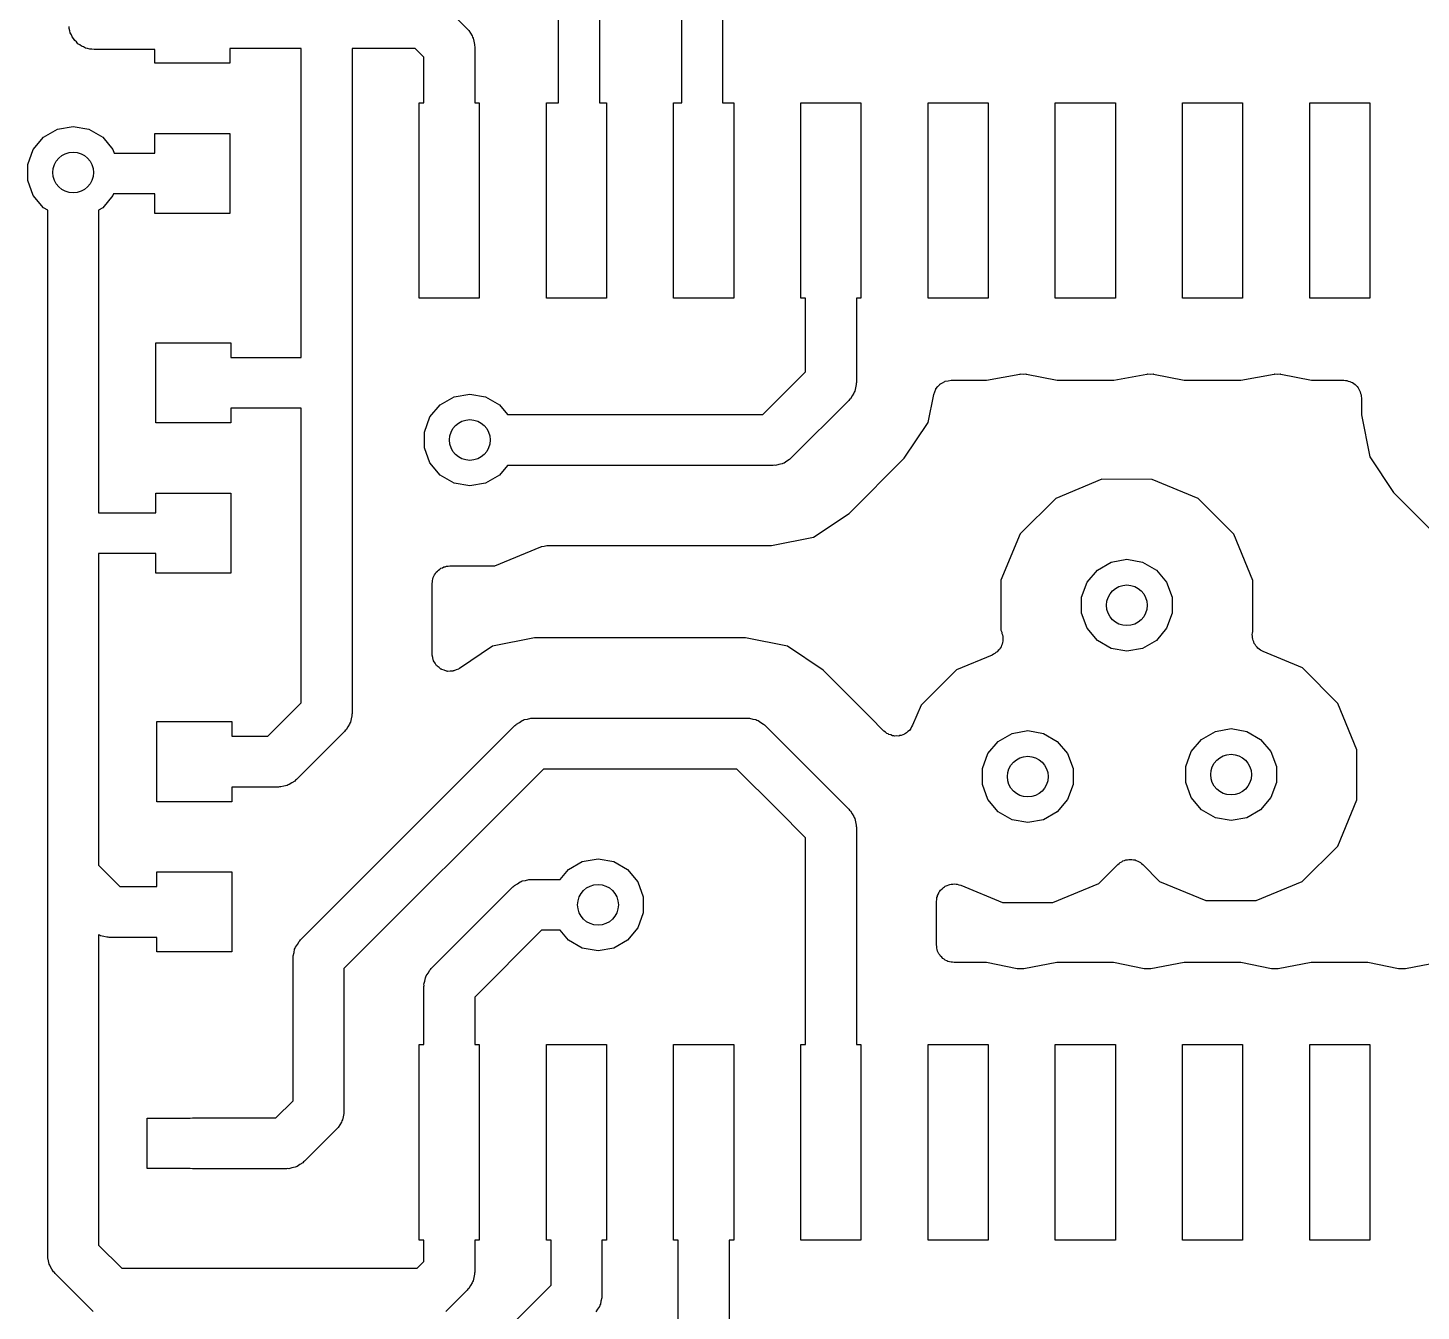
# Model space of a CAD drawing. Extents: x 91.8 to 190.7, y -114.3 to -59.5.
# Drawn here: x 92.04 to 105.95, y -95.19 to -82.39 of the extents above; entities that cross this region are included whole.
import ezdxf

# ---------------------------------------------------------------- set-up
doc = ezdxf.new("R2010")
doc.units = 0
doc.header["$MEASUREMENT"] = 0
doc.layers.add('BLACK', color=7, linetype='CONTINUOUS')

msp = doc.modelspace()

# ---------------------------------------------------------------- linework, layer by layer
at = {"layer": 'Black'}
for p, q in [((97.3368, -83.135), (97.3368, -78.76)), ((97.7432, -78.8442), (97.7432, -83.135)), ((98.5668, -83.135), (98.5668, -79.49)), ((98.9732, -79.5742), (98.9732, -83.135)), ((96.1896, -82.1604), (96.4246, -82.3954)), ((92.4499, -82.3941), (92.4499, -82.3719)), ((92.4575, -82.415), (92.4499, -82.3941)), ((92.4613, -82.4369), (92.4575, -82.415)), ((92.4724, -82.4561), (92.4613, -82.4369)), ((92.48, -82.477), (92.4724, -82.4561)), ((92.4943, -82.494), (92.48, -82.477)), ((96.4246, -82.3954), (96.431, -82.4045)), ((96.431, -82.4045), (96.4396, -82.4117)), ((96.4396, -82.4117), (96.4562, -82.4405)), ((96.4562, -82.4405), (96.4752, -82.4677)), ((96.4752, -82.4677), (96.4781, -82.4784)), ((96.4781, -82.4784), (96.4837, -82.4881)), ((92.5054, -82.5133), (92.4943, -82.494)), ((92.5224, -82.5276), (92.5054, -82.5133)), ((92.5367, -82.5446), (92.5224, -82.5276)), ((92.556, -82.5557), (92.5367, -82.5446)), ((92.573, -82.57), (92.556, -82.5557)), ((92.5939, -82.5776), (92.573, -82.57)), ((92.6131, -82.5887), (92.5939, -82.5776)), ((92.635, -82.5925), (92.6131, -82.5887)), ((92.6559, -82.6001), (92.635, -82.5925)), ((92.6781, -82.6001), (92.6559, -82.6001)), ((92.7, -82.604), (92.6781, -82.6001)), ((93.305, -82.604), (92.7, -82.604)), ((93.305, -82.74), (93.305, -82.604)), ((94.766, -82.594), (94.055, -82.594)), ((94.055, -82.594), (94.055, -82.74)), ((94.766, -85.676), (94.766, -82.594)), ((95.63, -82.594), (95.274, -82.594)), ((95.274, -82.594), (95.274, -85.93)), ((95.9048, -82.594), (95.63, -82.594)), ((95.991, -82.6802), (95.9048, -82.594)), ((96.4837, -82.4881), (96.4894, -82.5208)), ((96.4894, -82.5208), (96.498, -82.5529)), ((96.498, -82.5529), (96.4971, -82.564)), ((96.4971, -82.564), (96.499, -82.575)), ((96.499, -82.575), (96.499, -83.135)), ((94.055, -82.74), (93.305, -82.74)), ((95.991, -83.135), (95.991, -82.6802)), ((95.945, -85.085), (95.945, -83.135)), ((95.945, -83.135), (95.991, -83.135)), ((96.499, -83.135), (96.545, -83.135)), ((96.545, -83.135), (96.545, -85.085)), ((97.215, -85.085), (97.215, -83.135)), ((97.215, -83.135), (97.3368, -83.135)), ((97.7432, -83.135), (97.815, -83.135)), ((97.815, -83.135), (97.815, -85.085)), ((98.485, -85.085), (98.485, -83.135)), ((98.485, -83.135), (98.5668, -83.135)), ((98.9732, -83.135), (99.085, -83.135)), ((99.085, -83.135), (99.085, -85.085)), ((99.755, -85.085), (99.755, -83.135)), ((99.755, -83.135), (100.355, -83.135)), ((100.355, -83.135), (100.355, -85.085)), ((101.025, -85.085), (101.025, -83.135)), ((101.025, -83.135), (101.625, -83.135)), ((101.625, -83.135), (101.625, -85.085)), ((102.295, -85.085), (102.295, -83.135)), ((102.295, -83.135), (102.895, -83.135)), ((102.895, -83.135), (102.895, -85.085)), ((103.565, -85.085), (103.565, -83.135)), ((103.565, -83.135), (104.165, -83.135)), ((104.165, -83.135), (104.165, -85.085)), ((104.835, -85.085), (104.835, -83.135)), ((104.835, -83.135), (105.435, -83.135)), ((105.435, -83.135), (105.435, -85.085)), ((92.195, -83.4784), (92.333, -83.3987)), ((92.333, -83.3987), (92.49, -83.3711)), ((92.49, -83.3711), (92.647, -83.3987)), ((92.647, -83.3987), (92.785, -83.4784)), ((93.305, -83.6368), (93.305, -83.44)), ((93.305, -83.44), (94.055, -83.44)), ((94.055, -83.44), (94.055, -84.24)), ((92.0925, -83.6005), (92.195, -83.4784)), ((92.785, -83.4784), (92.8875, -83.6005)), ((92.038, -83.7503), (92.0925, -83.6005)), ((92.8875, -83.6005), (92.9007, -83.6368)), ((92.9007, -83.6368), (93.305, -83.6368)), ((92.038, -83.9097), (92.038, -83.7503)), ((92.0925, -84.0595), (92.038, -83.9097)), ((92.195, -84.1816), (92.0925, -84.0595)), ((92.8875, -84.0595), (92.785, -84.1816)), ((92.8934, -84.0432), (92.8875, -84.0595)), ((93.305, -84.0432), (92.8934, -84.0432)), ((93.305, -84.24), (93.305, -84.0432)), ((92.236, -84.2052), (92.195, -84.1816)), ((92.236, -87.54), (92.236, -84.2052)), ((92.785, -84.1816), (92.744, -84.2052)), ((92.744, -84.2052), (92.744, -87.2268)), ((94.055, -84.24), (93.305, -84.24)), ((96.545, -85.085), (95.945, -85.085)), ((97.815, -85.085), (97.215, -85.085)), ((99.085, -85.085), (98.485, -85.085)), ((99.801, -85.085), (99.755, -85.085)), ((99.801, -85.8198), (99.801, -85.085)), ((100.355, -85.085), (100.309, -85.085)), ((100.309, -85.085), (100.309, -85.925)), ((101.625, -85.085), (101.025, -85.085)), ((102.895, -85.085), (102.295, -85.085)), ((104.165, -85.085), (103.565, -85.085)), ((105.435, -85.085), (104.835, -85.085)), ((93.315, -86.33), (93.315, -85.53)), ((93.315, -85.53), (94.065, -85.53)), ((94.065, -85.53), (94.065, -85.676)), ((94.065, -85.676), (94.766, -85.676)), ((99.3748, -86.246), (99.801, -85.8198)), ((95.274, -85.93), (95.274, -89.23)), ((100.308, -85.9471), (100.299, -85.9792)), ((100.309, -85.925), (100.307, -85.936)), ((100.307, -85.936), (100.308, -85.9471)), ((101.123, -85.9671), (101.141, -85.9452)), ((101.141, -85.9452), (101.143, -85.9442)), ((101.143, -85.9442), (101.144, -85.9427)), ((101.144, -85.9427), (101.169, -85.929)), ((101.169, -85.929), (101.194, -85.9147)), ((101.194, -85.9147), (101.196, -85.9144)), ((101.196, -85.9144), (101.197, -85.9134)), ((101.197, -85.9134), (101.226, -85.9091)), ((101.226, -85.9091), (101.254, -85.9041)), ((101.254, -85.9041), (101.609, -85.9041)), ((101.609, -85.9041), (101.94, -85.8418)), ((101.94, -85.8418), (101.943, -85.8418)), ((101.943, -85.8418), (101.946, -85.8407)), ((101.946, -85.8407), (101.973, -85.8414)), ((101.973, -85.8414), (102.001, -85.8411)), ((102.001, -85.8411), (102.004, -85.8422)), ((102.004, -85.8422), (102.007, -85.8423)), ((102.007, -85.8423), (102.313, -85.9041)), ((102.313, -85.9041), (102.879, -85.9041)), ((102.879, -85.9041), (103.21, -85.8418)), ((103.21, -85.8418), (103.213, -85.8418)), ((103.213, -85.8418), (103.216, -85.8407)), ((103.216, -85.8407), (103.243, -85.8414)), ((103.243, -85.8414), (103.271, -85.8411)), ((103.271, -85.8411), (103.274, -85.8422)), ((103.274, -85.8422), (103.277, -85.8423)), ((103.277, -85.8423), (103.583, -85.9041)), ((103.583, -85.9041), (104.149, -85.9041)), ((104.149, -85.9041), (104.48, -85.8418)), ((104.48, -85.8418), (104.483, -85.8418)), ((104.483, -85.8418), (104.486, -85.8407)), ((104.486, -85.8407), (104.513, -85.8414)), ((104.513, -85.8414), (104.541, -85.8411)), ((104.541, -85.8411), (104.544, -85.8422)), ((104.544, -85.8422), (104.547, -85.8423)), ((104.547, -85.8423), (104.853, -85.9041)), ((104.853, -85.9041), (105.175, -85.9041)), ((105.175, -85.9041), (105.191, -85.9068)), ((105.191, -85.9068), (105.206, -85.9068)), ((105.206, -85.9068), (105.22, -85.912)), ((105.22, -85.912), (105.236, -85.9147)), ((105.236, -85.9147), (105.249, -85.9224)), ((105.249, -85.9224), (105.263, -85.9276)), ((105.263, -85.9276), (105.275, -85.9375)), ((105.275, -85.9375), (105.288, -85.9452)), ((105.288, -85.9452), (105.298, -85.9569)), ((105.298, -85.9569), (105.31, -85.9668)), ((96.155, -86.1484), (96.293, -86.0687)), ((96.293, -86.0687), (96.45, -86.0411)), ((96.45, -86.0411), (96.607, -86.0687)), ((96.607, -86.0687), (96.745, -86.1484)), ((100.241, -86.0955), (100.235, -86.1046)), ((100.25, -86.0883), (100.241, -86.0955)), ((100.266, -86.0595), (100.25, -86.0883)), ((100.285, -86.0323), (100.266, -86.0595)), ((100.288, -86.0216), (100.285, -86.0323)), ((100.294, -86.0119), (100.288, -86.0216)), ((100.299, -85.9792), (100.294, -86.0119)), ((101.026, -86.327), (101.082, -86.0454)), ((101.082, -86.0454), (101.092, -86.0187)), ((101.092, -86.0187), (101.102, -85.9919)), ((101.102, -85.9919), (101.103, -85.9904)), ((101.103, -85.9904), (101.104, -85.9886)), ((101.104, -85.9886), (101.123, -85.9671)), ((105.31, -85.9668), (105.318, -85.9801)), ((105.318, -85.9801), (105.327, -85.9919)), ((105.327, -85.9919), (105.333, -86.0063)), ((105.333, -86.0063), (105.34, -86.0196)), ((105.34, -86.0196), (105.343, -86.0347)), ((105.343, -86.0347), (105.348, -86.0491)), ((105.348, -86.0491), (105.348, -86.0645)), ((105.348, -86.0645), (105.351, -86.0796)), ((105.351, -86.0796), (105.351, -86.2477)), ((94.766, -86.184), (94.065, -86.184)), ((94.065, -86.184), (94.065, -86.33)), ((94.766, -89.1248), (94.766, -86.184)), ((96.0525, -86.2705), (96.155, -86.1484)), ((96.745, -86.1484), (96.8269, -86.246)), ((100.235, -86.1046), (99.6596, -86.6796)), ((94.065, -86.33), (93.315, -86.33)), ((95.998, -86.4203), (96.0525, -86.2705)), ((96.8269, -86.246), (99.3748, -86.246)), ((100.788, -86.6825), (101.026, -86.327)), ((105.351, -86.2477), (105.434, -86.667)), ((95.998, -86.5797), (95.998, -86.4203)), ((96.0525, -86.7295), (95.998, -86.5797)), ((96.155, -86.8516), (96.0525, -86.7295)), ((96.8269, -86.754), (96.745, -86.8516)), ((99.48, -86.754), (96.8269, -86.754)), ((99.491, -86.7521), (99.48, -86.754)), ((99.5021, -86.753), (99.491, -86.7521)), ((99.5342, -86.7444), (99.5021, -86.753)), ((99.5669, -86.7387), (99.5342, -86.7444)), ((99.5766, -86.7331), (99.5669, -86.7387)), ((99.5873, -86.7302), (99.5766, -86.7331)), ((99.6145, -86.7112), (99.5873, -86.7302)), ((99.6433, -86.6946), (99.6145, -86.7112)), ((99.6505, -86.686), (99.6433, -86.6946)), ((99.6596, -86.6796), (99.6505, -86.686)), ((100.238, -87.2331), (100.788, -86.6825)), ((105.434, -86.667), (105.672, -87.0225)), ((96.293, -86.9313), (96.155, -86.8516)), ((96.45, -86.9589), (96.293, -86.9313)), ((96.607, -86.9313), (96.45, -86.9589)), ((96.745, -86.8516), (96.607, -86.9313)), ((102.761, -86.8926), (102.299, -87.0836)), ((103.261, -86.893), (102.761, -86.8926)), ((103.723, -87.0848), (103.261, -86.893)), ((93.315, -87.2268), (93.315, -87.03)), ((93.315, -87.03), (94.065, -87.03)), ((94.065, -87.03), (94.065, -87.83)), ((105.672, -87.0225), (106.222, -87.5731)), ((102.299, -87.0836), (101.945, -87.4369)), ((104.076, -87.4388), (103.723, -87.0848)), ((92.744, -87.2268), (93.315, -87.2268)), ((99.882, -87.4706), (100.238, -87.2331)), ((99.4627, -87.554), (99.882, -87.4706)), ((101.945, -87.4369), (101.753, -87.8988)), ((104.267, -87.901), (104.076, -87.4388)), ((92.236, -90.85), (92.236, -87.54)), ((96.699, -87.7574), (97.1591, -87.5673)), ((97.1591, -87.5673), (97.1628, -87.5665)), ((97.1628, -87.5665), (97.1661, -87.5646)), ((97.1661, -87.5646), (97.1925, -87.5599)), ((97.1925, -87.5599), (97.2186, -87.5542)), ((97.2186, -87.5542), (97.2224, -87.5547)), ((97.2224, -87.5547), (97.2261, -87.554)), ((97.2261, -87.554), (99.4627, -87.554)), ((93.315, -87.6332), (92.744, -87.6332)), ((92.744, -87.6332), (92.744, -90.7448)), ((93.315, -87.83), (93.315, -87.6332)), ((96.1762, -87.7753), (96.1896, -87.7676)), ((96.1896, -87.7676), (96.2047, -87.7649)), ((96.2047, -87.7649), (96.219, -87.7597)), ((96.219, -87.7597), (96.2345, -87.7597)), ((96.2345, -87.7597), (96.2497, -87.757)), ((96.2497, -87.757), (96.699, -87.7574)), ((102.715, -87.7984), (102.853, -87.7187)), ((102.853, -87.7187), (103.01, -87.6911)), ((103.01, -87.6911), (103.167, -87.7187)), ((103.167, -87.7187), (103.305, -87.7984)), ((94.065, -87.83), (93.315, -87.83)), ((96.0767, -87.9019), (96.0819, -87.8875)), ((96.0767, -87.9173), (96.0767, -87.9019)), ((96.0819, -87.8875), (96.0846, -87.8725)), ((96.0846, -87.8725), (96.0923, -87.8591)), ((96.0923, -87.8591), (96.0976, -87.8446)), ((96.0976, -87.8446), (96.1074, -87.833)), ((96.1074, -87.833), (96.1151, -87.8197)), ((96.1151, -87.8197), (96.1269, -87.8098)), ((96.1269, -87.8098), (96.1368, -87.798)), ((96.1368, -87.798), (96.15, -87.7904)), ((96.15, -87.7904), (96.1617, -87.7805)), ((96.1617, -87.7805), (96.1762, -87.7753)), ((101.753, -87.8988), (101.753, -88.399)), ((102.613, -87.9205), (102.715, -87.7984)), ((103.305, -87.7984), (103.407, -87.9205)), ((104.267, -88.4081), (104.267, -87.901)), ((96.074, -87.9325), (96.0767, -87.9173)), ((96.074, -88.6346), (96.074, -87.9325)), ((102.558, -88.0703), (102.613, -87.9205)), ((103.407, -87.9205), (103.462, -88.0703)), ((102.558, -88.2297), (102.558, -88.0703)), ((103.462, -88.0703), (103.462, -88.2297)), ((102.613, -88.3795), (102.558, -88.2297)), ((103.462, -88.2297), (103.407, -88.3795)), ((101.753, -88.399), (101.76, -88.4172)), ((101.76, -88.4172), (101.763, -88.4322)), ((101.763, -88.4322), (101.769, -88.4464)), ((101.769, -88.4464), (101.77, -88.4617)), ((101.77, -88.4617), (101.773, -88.4767)), ((102.715, -88.5016), (102.613, -88.3795)), ((103.407, -88.3795), (103.305, -88.5016)), ((104.262, -88.4416), (104.265, -88.4266)), ((104.264, -88.4568), (104.262, -88.4416)), ((104.263, -88.4721), (104.264, -88.4568)), ((104.265, -88.4266), (104.266, -88.4113)), ((104.266, -88.4113), (104.267, -88.4081)), ((96.678, -88.5594), (96.347, -88.7806)), ((97.0973, -88.476), (96.678, -88.5594)), ((99.2027, -88.476), (97.0973, -88.476)), ((99.622, -88.5594), (99.2027, -88.476)), ((99.9775, -88.7969), (99.622, -88.5594)), ((101.726, -88.6015), (101.716, -88.6137)), ((101.737, -88.5912), (101.726, -88.6015)), ((101.744, -88.5776), (101.737, -88.5912)), ((101.754, -88.5654), (101.744, -88.5776)), ((101.758, -88.5507), (101.754, -88.5654)), ((101.765, -88.5371), (101.758, -88.5507)), ((101.767, -88.5219), (101.765, -88.5371)), ((101.772, -88.5073), (101.767, -88.5219)), ((101.773, -88.4767), (101.771, -88.4919)), ((101.771, -88.4919), (101.772, -88.5073)), ((102.853, -88.5813), (102.715, -88.5016)), ((103.01, -88.6089), (102.853, -88.5813)), ((103.167, -88.5813), (103.01, -88.6089)), ((103.305, -88.5016), (103.167, -88.5813)), ((104.268, -88.4868), (104.263, -88.4721)), ((104.27, -88.502), (104.268, -88.4868)), ((104.277, -88.5156), (104.27, -88.502)), ((104.281, -88.5303), (104.277, -88.5156)), ((104.291, -88.5425), (104.281, -88.5303)), ((104.298, -88.5561), (104.291, -88.5425)), ((104.309, -88.5665), (104.298, -88.5561)), ((104.318, -88.5787), (104.309, -88.5665)), ((104.331, -88.5869), (104.318, -88.5787)), ((104.343, -88.5973), (104.331, -88.5869)), ((104.357, -88.6032), (104.343, -88.5973)), ((104.37, -88.6115), (104.357, -88.6032)), ((96.075, -88.6403), (96.074, -88.6346)), ((96.0744, -88.6461), (96.075, -88.6403)), ((96.0803, -88.6702), (96.0744, -88.6461)), ((96.0846, -88.6947), (96.0803, -88.6702)), ((96.0875, -88.6997), (96.0846, -88.6947)), ((96.0889, -88.7053), (96.0875, -88.6997)), ((96.1027, -88.7259), (96.0889, -88.7053)), ((96.1151, -88.7474), (96.1027, -88.7259)), ((101.665, -88.6464), (101.309, -88.7936)), ((101.678, -88.6382), (101.665, -88.6464)), ((101.692, -88.6323), (101.678, -88.6382)), ((101.703, -88.622), (101.692, -88.6323)), ((101.716, -88.6137), (101.703, -88.622)), ((104.763, -88.7748), (104.37, -88.6115)), ((96.1195, -88.7512), (96.1151, -88.7474)), ((96.1227, -88.756), (96.1195, -88.7512)), ((96.1427, -88.7707), (96.1227, -88.756)), ((96.1617, -88.7866), (96.1427, -88.7707)), ((96.1672, -88.7886), (96.1617, -88.7866)), ((96.1719, -88.792), (96.1672, -88.7886)), ((96.1957, -88.799), (96.1719, -88.792)), ((96.219, -88.8075), (96.1957, -88.799)), ((96.2248, -88.8075), (96.219, -88.8075)), ((96.2304, -88.8091), (96.2248, -88.8075)), ((96.2552, -88.8075), (96.2304, -88.8091)), ((96.28, -88.8075), (96.2552, -88.8075)), ((96.2854, -88.8055), (96.28, -88.8075)), ((96.2912, -88.8051), (96.2854, -88.8055)), ((96.3139, -88.7951), (96.2912, -88.8051)), ((96.3372, -88.7866), (96.3139, -88.7951)), ((96.3417, -88.7829), (96.3372, -88.7866)), ((96.347, -88.7806), (96.3417, -88.7829)), ((100.445, -89.2647), (99.9775, -88.7969)), ((101.309, -88.7936), (100.955, -89.1469)), ((105.116, -89.1288), (104.763, -88.7748)), ((94.4348, -89.456), (94.766, -89.1248)), ((100.955, -89.1469), (100.871, -89.3478)), ((105.307, -89.591), (105.116, -89.1288)), ((95.2644, -89.2842), (95.2587, -89.3169)), ((95.273, -89.2521), (95.2644, -89.2842)), ((95.274, -89.23), (95.2721, -89.241)), ((95.2721, -89.241), (95.273, -89.2521)), ((96.9727, -89.2998), (96.9834, -89.2969)), ((96.9834, -89.2969), (96.9931, -89.2913)), ((96.9931, -89.2913), (97.0258, -89.2856)), ((97.0258, -89.2856), (97.0579, -89.277)), ((97.0579, -89.277), (97.069, -89.2779)), ((97.069, -89.2779), (97.08, -89.276)), ((97.08, -89.276), (99.22, -89.276)), ((99.22, -89.276), (99.231, -89.2779)), ((99.231, -89.2779), (99.2421, -89.277)), ((99.2421, -89.277), (99.2742, -89.2856)), ((99.2742, -89.2856), (99.3069, -89.2913)), ((99.3069, -89.2913), (99.3166, -89.2969)), ((99.3166, -89.2969), (99.3273, -89.2998)), ((100.585, -89.4046), (100.445, -89.2647)), ((100.445, -89.2647), (100.445, -89.2647)), ((93.325, -90.11), (93.325, -89.31)), ((93.325, -89.31), (94.075, -89.31)), ((94.075, -89.31), (94.075, -89.456)), ((95.1996, -89.4096), (94.7196, -89.8896)), ((94.7604, -91.4904), (96.9004, -89.3504)), ((95.206, -89.4005), (95.1996, -89.4096)), ((95.2146, -89.3933), (95.206, -89.4005)), ((95.2312, -89.3645), (95.2146, -89.3933)), ((95.2502, -89.3373), (95.2312, -89.3645)), ((95.2531, -89.3266), (95.2502, -89.3373)), ((95.2587, -89.3169), (95.2531, -89.3266)), ((96.9004, -89.3504), (96.9095, -89.344)), ((96.9095, -89.344), (96.9167, -89.3354)), ((96.9167, -89.3354), (96.9455, -89.3188)), ((96.9455, -89.3188), (96.9727, -89.2998)), ((99.3273, -89.2998), (99.3545, -89.3188)), ((99.3545, -89.3188), (99.3833, -89.3354)), ((99.3833, -89.3354), (99.3905, -89.344)), ((99.3905, -89.344), (99.3996, -89.3504)), ((99.3996, -89.3504), (99.8796, -89.8304)), ((100.601, -89.4156), (100.585, -89.4046)), ((100.615, -89.4285), (100.601, -89.4156)), ((100.626, -89.4329), (100.615, -89.4285)), ((100.635, -89.4396), (100.626, -89.4329)), ((100.79, -89.4363), (100.772, -89.442)), ((100.799, -89.4292), (100.79, -89.4363)), ((100.81, -89.4243), (100.799, -89.4292)), ((100.823, -89.4108), (100.81, -89.4243)), ((100.839, -89.3992), (100.823, -89.4108)), ((100.845, -89.3894), (100.839, -89.3992)), ((100.853, -89.3812), (100.845, -89.3894)), ((100.861, -89.3639), (100.853, -89.3812)), ((100.871, -89.3478), (100.861, -89.3639)), ((101.725, -89.5084), (101.863, -89.4287)), ((101.863, -89.4287), (102.02, -89.4011)), ((102.02, -89.4011), (102.177, -89.4287)), ((102.177, -89.4287), (102.315, -89.5084)), ((103.755, -89.4884), (103.893, -89.4087)), ((103.893, -89.4087), (104.05, -89.3811)), ((104.05, -89.3811), (104.207, -89.4087)), ((104.207, -89.4087), (104.345, -89.4884)), ((94.075, -89.456), (94.4348, -89.456)), ((100.654, -89.4445), (100.635, -89.4396)), ((100.671, -89.4518), (100.654, -89.4445)), ((100.683, -89.4524), (100.671, -89.4518)), ((100.694, -89.4554), (100.683, -89.4524)), ((100.713, -89.4537), (100.694, -89.4554)), ((100.732, -89.4546), (100.713, -89.4537)), ((100.743, -89.4511), (100.732, -89.4546)), ((100.755, -89.4501), (100.743, -89.4511)), ((100.772, -89.442), (100.755, -89.4501)), ((101.623, -89.6305), (101.725, -89.5084)), ((102.315, -89.5084), (102.417, -89.6305)), ((103.653, -89.6105), (103.755, -89.4884)), ((104.345, -89.4884), (104.447, -89.6105)), ((101.568, -89.7803), (101.623, -89.6305)), ((102.417, -89.6305), (102.472, -89.7803)), ((103.598, -89.7603), (103.653, -89.6105)), ((104.447, -89.6105), (104.502, -89.7603)), ((105.307, -90.0912), (105.307, -89.591)), ((97.1852, -89.784), (95.194, -91.7752)), ((99.1148, -89.784), (97.1852, -89.784)), ((99.5204, -90.1896), (99.1148, -89.784)), ((99.8796, -89.8304), (100.235, -90.1854)), ((101.568, -89.9397), (101.568, -89.7803)), ((102.472, -89.7803), (102.472, -89.9397)), ((103.598, -89.9197), (103.598, -89.7603)), ((104.502, -89.7603), (104.502, -89.9197)), ((94.54, -89.964), (94.075, -89.964)), ((94.075, -89.964), (94.075, -90.11)), ((94.551, -89.9621), (94.54, -89.964)), ((94.5621, -89.963), (94.551, -89.9621)), ((94.5942, -89.9544), (94.5621, -89.963)), ((94.6269, -89.9487), (94.5942, -89.9544)), ((94.6366, -89.9431), (94.6269, -89.9487)), ((94.6473, -89.9402), (94.6366, -89.9431)), ((94.6745, -89.9212), (94.6473, -89.9402)), ((94.7033, -89.9046), (94.6745, -89.9212)), ((94.7105, -89.896), (94.7033, -89.9046)), ((94.7196, -89.8896), (94.7105, -89.896)), ((101.623, -90.0895), (101.568, -89.9397)), ((102.472, -89.9397), (102.417, -90.0895)), ((103.653, -90.0695), (103.598, -89.9197)), ((104.502, -89.9197), (104.447, -90.0695)), ((94.075, -90.11), (93.325, -90.11)), ((101.725, -90.2116), (101.623, -90.0895)), ((102.417, -90.0895), (102.315, -90.2116)), ((103.755, -90.1916), (103.653, -90.0695)), ((104.447, -90.0695), (104.345, -90.1916)), ((105.115, -90.5531), (105.307, -90.0912)), ((99.801, -90.4702), (99.5204, -90.1896)), ((100.235, -90.1854), (100.241, -90.1945)), ((100.241, -90.1945), (100.25, -90.2017)), ((100.25, -90.2017), (100.266, -90.2305)), ((100.266, -90.2305), (100.285, -90.2577)), ((100.285, -90.2577), (100.288, -90.2684)), ((100.288, -90.2684), (100.294, -90.2781)), ((101.863, -90.2913), (101.725, -90.2116)), ((102.315, -90.2116), (102.177, -90.2913)), ((103.893, -90.2713), (103.755, -90.1916)), ((104.05, -90.2989), (103.893, -90.2713)), ((104.207, -90.2713), (104.05, -90.2989)), ((104.345, -90.1916), (104.207, -90.2713)), ((100.294, -90.2781), (100.299, -90.3108)), ((100.299, -90.3108), (100.308, -90.3429)), ((100.308, -90.3429), (100.307, -90.354)), ((100.307, -90.354), (100.309, -90.365)), ((100.309, -90.365), (100.309, -92.535)), ((102.02, -90.3189), (101.863, -90.2913)), ((102.177, -90.2913), (102.02, -90.3189)), ((99.801, -92.535), (99.801, -90.4702)), ((97.573, -90.7087), (97.73, -90.6811)), ((97.73, -90.6811), (97.887, -90.7087)), ((103.015, -90.6903), (103.03, -90.6863)), ((103.03, -90.6863), (103.045, -90.6877)), ((103.045, -90.6877), (103.06, -90.6863)), ((103.06, -90.6863), (103.075, -90.6903)), ((104.761, -90.9064), (105.115, -90.5531)), ((92.744, -90.7448), (92.9552, -90.956)), ((93.325, -90.956), (93.325, -90.81)), ((93.325, -90.81), (94.075, -90.81)), ((94.075, -90.81), (94.075, -91.61)), ((97.3531, -90.886), (97.435, -90.7884)), ((97.435, -90.7884), (97.573, -90.7087)), ((97.887, -90.7087), (98.025, -90.7884)), ((98.025, -90.7884), (98.1275, -90.9105)), ((102.731, -90.9264), (102.921, -90.737)), ((102.921, -90.737), (102.934, -90.7282)), ((102.934, -90.7282), (102.944, -90.7173)), ((102.944, -90.7173), (102.958, -90.7108)), ((102.958, -90.7108), (102.971, -90.702)), ((102.971, -90.702), (102.986, -90.6981)), ((102.986, -90.6981), (103, -90.6916)), ((103, -90.6916), (103.015, -90.6903)), ((103.075, -90.6903), (103.091, -90.6917)), ((103.091, -90.6917), (103.104, -90.6982)), ((103.104, -90.6982), (103.119, -90.7022)), ((103.119, -90.7022), (103.132, -90.711)), ((103.132, -90.711), (103.146, -90.7175)), ((103.146, -90.7175), (103.157, -90.7284)), ((103.157, -90.7284), (103.169, -90.7372)), ((103.169, -90.7372), (103.337, -90.9052)), ((92.236, -94.64), (92.236, -90.85)), ((92.9552, -90.956), (93.325, -90.956)), ((96.0654, -91.7754), (96.8804, -90.9604)), ((96.8804, -90.9604), (96.8895, -90.954)), ((96.8895, -90.954), (96.8967, -90.9454)), ((96.8967, -90.9454), (96.9255, -90.9288)), ((96.9255, -90.9288), (96.9527, -90.9098)), ((96.9527, -90.9098), (96.9634, -90.9069)), ((96.9634, -90.9069), (96.9731, -90.9013)), ((96.9731, -90.9013), (97.0058, -90.8956)), ((97.0058, -90.8956), (97.0379, -90.887)), ((97.0379, -90.887), (97.049, -90.8879)), ((97.049, -90.8879), (97.06, -90.886)), ((97.06, -90.886), (97.3531, -90.886)), ((98.1275, -90.9105), (98.182, -91.0603)), ((101.165, -90.9807), (101.178, -90.9666)), ((101.178, -90.9666), (101.188, -90.9613)), ((101.188, -90.9613), (101.197, -90.9539)), ((101.197, -90.9539), (101.215, -90.9473)), ((101.215, -90.9473), (101.232, -90.9385)), ((101.232, -90.9385), (101.243, -90.937)), ((101.243, -90.937), (101.254, -90.9331)), ((101.254, -90.9331), (101.273, -90.9331)), ((101.273, -90.9331), (101.292, -90.9306)), ((101.292, -90.9306), (101.304, -90.9331)), ((101.304, -90.9331), (101.315, -90.9331)), ((101.315, -90.9331), (101.333, -90.9396)), ((101.333, -90.9396), (101.352, -90.9438)), ((101.352, -90.9438), (101.769, -91.117)), ((102.269, -91.1174), (102.731, -90.9264)), ((103.337, -90.9052), (103.799, -91.097)), ((104.299, -91.0974), (104.761, -90.9064)), ((98.182, -91.0603), (98.182, -91.2197)), ((101.109, -91.1059), (101.112, -91.087)), ((101.109, -91.5404), (101.109, -91.1059)), ((101.112, -91.087), (101.113, -91.0678)), ((101.113, -91.0678), (101.118, -91.0572)), ((101.118, -91.0572), (101.12, -91.0459)), ((101.12, -91.0459), (101.129, -91.0292)), ((101.129, -91.0292), (101.137, -91.0115)), ((101.137, -91.0115), (101.144, -91.003)), ((101.144, -91.003), (101.15, -90.9931)), ((101.15, -90.9931), (101.165, -90.9807)), ((103.799, -91.097), (104.299, -91.0974)), ((98.182, -91.2197), (98.1275, -91.3695)), ((101.769, -91.117), (102.269, -91.1174)), ((98.1275, -91.3695), (98.025, -91.4916)), ((92.7534, -91.4431), (92.744, -91.4406)), ((92.744, -91.4406), (92.744, -94.5348)), ((92.7631, -91.4487), (92.7534, -91.4431)), ((92.7958, -91.4544), (92.7631, -91.4487)), ((92.8279, -91.463), (92.7958, -91.4544)), ((92.839, -91.4621), (92.8279, -91.463)), ((92.85, -91.464), (92.839, -91.4621)), ((93.325, -91.464), (92.85, -91.464)), ((93.325, -91.61), (93.325, -91.464)), ((94.7288, -91.5355), (94.7454, -91.5067)), ((94.7454, -91.5067), (94.754, -91.4995)), ((94.754, -91.4995), (94.7604, -91.4904)), ((97.1652, -91.394), (96.499, -92.0602)), ((97.3531, -91.394), (97.1652, -91.394)), ((97.435, -91.4916), (97.3531, -91.394)), ((97.573, -91.5713), (97.435, -91.4916)), ((98.025, -91.4916), (97.887, -91.5713)), ((94.075, -91.61), (93.325, -91.61)), ((94.686, -91.67), (94.6879, -91.659)), ((94.687, -91.6479), (94.6956, -91.6158)), ((94.6879, -91.659), (94.687, -91.6479)), ((94.6956, -91.6158), (94.7013, -91.5831)), ((94.7013, -91.5831), (94.7069, -91.5734)), ((94.7069, -91.5734), (94.7098, -91.5627)), ((94.7098, -91.5627), (94.7288, -91.5355)), ((97.73, -91.5989), (97.573, -91.5713)), ((97.887, -91.5713), (97.73, -91.5989)), ((101.112, -91.5555), (101.109, -91.5404)), ((101.112, -91.5709), (101.112, -91.5555)), ((101.117, -91.5853), (101.112, -91.5709)), ((101.12, -91.6004), (101.117, -91.5853)), ((101.127, -91.6137), (101.12, -91.6004)), ((101.133, -91.6281), (101.127, -91.6137)), ((101.142, -91.6399), (101.133, -91.6281)), ((101.15, -91.6532), (101.142, -91.6399)), ((101.162, -91.6631), (101.15, -91.6532)), ((101.172, -91.6748), (101.162, -91.6631)), ((94.686, -93.0948), (94.686, -91.67)), ((95.194, -91.7752), (95.194, -93.2)), ((96.0338, -91.8205), (96.0504, -91.7917)), ((96.0504, -91.7917), (96.059, -91.7845)), ((96.059, -91.7845), (96.0654, -91.7754)), ((101.185, -91.6825), (101.172, -91.6748)), ((101.197, -91.6924), (101.185, -91.6825)), ((101.211, -91.6976), (101.197, -91.6924)), ((101.224, -91.7053), (101.211, -91.6976)), ((101.24, -91.708), (101.224, -91.7053)), ((101.254, -91.7132), (101.24, -91.708)), ((101.269, -91.7132), (101.254, -91.7132)), ((101.284, -91.7159), (101.269, -91.7132)), ((101.607, -91.7159), (101.284, -91.7159)), ((101.913, -91.7777), (101.607, -91.7159)), ((101.916, -91.7778), (101.913, -91.7777)), ((101.919, -91.7789), (101.916, -91.7778)), ((101.947, -91.7786), (101.919, -91.7789)), ((101.974, -91.7793), (101.947, -91.7786)), ((101.977, -91.7782), (101.974, -91.7793)), ((101.98, -91.7782), (101.977, -91.7782)), ((102.311, -91.7159), (101.98, -91.7782)), ((102.877, -91.7159), (102.311, -91.7159)), ((103.183, -91.7777), (102.877, -91.7159)), ((103.186, -91.7778), (103.183, -91.7777)), ((103.189, -91.7789), (103.186, -91.7778)), ((103.217, -91.7786), (103.189, -91.7789)), ((103.244, -91.7793), (103.217, -91.7786)), ((103.247, -91.7782), (103.244, -91.7793)), ((103.25, -91.7782), (103.247, -91.7782)), ((103.581, -91.7159), (103.25, -91.7782)), ((104.147, -91.7159), (103.581, -91.7159)), ((104.453, -91.7777), (104.147, -91.7159)), ((104.456, -91.7778), (104.453, -91.7777)), ((104.459, -91.7789), (104.456, -91.7778)), ((104.487, -91.7786), (104.459, -91.7789)), ((104.514, -91.7793), (104.487, -91.7786)), ((104.517, -91.7782), (104.514, -91.7793)), ((104.52, -91.7782), (104.517, -91.7782)), ((104.851, -91.7159), (104.52, -91.7782)), ((105.417, -91.7159), (104.851, -91.7159)), ((105.723, -91.7777), (105.417, -91.7159)), ((105.726, -91.7778), (105.723, -91.7777)), ((105.729, -91.7789), (105.726, -91.7778)), ((105.757, -91.7786), (105.729, -91.7789)), ((105.784, -91.7793), (105.757, -91.7786)), ((105.787, -91.7782), (105.784, -91.7793)), ((105.79, -91.7782), (105.787, -91.7782)), ((106.121, -91.7159), (105.79, -91.7782)), ((95.992, -91.9329), (96.0006, -91.9008)), ((95.9929, -91.944), (95.992, -91.9329)), ((96.0006, -91.9008), (96.0063, -91.8681)), ((96.0063, -91.8681), (96.0119, -91.8584)), ((96.0119, -91.8584), (96.0148, -91.8477)), ((96.0148, -91.8477), (96.0338, -91.8205)), ((95.991, -91.955), (95.9929, -91.944)), ((95.991, -92.535), (95.991, -91.955)), ((96.499, -92.0602), (96.499, -92.535)), ((95.945, -94.485), (95.945, -92.535)), ((95.945, -92.535), (95.991, -92.535)), ((96.499, -92.535), (96.545, -92.535)), ((96.545, -92.535), (96.545, -94.485)), ((97.215, -94.485), (97.215, -92.535)), ((97.215, -92.535), (97.815, -92.535)), ((97.815, -92.535), (97.815, -94.485)), ((98.485, -94.485), (98.485, -92.535)), ((98.485, -92.535), (99.085, -92.535)), ((99.085, -92.535), (99.085, -94.485)), ((99.755, -94.485), (99.755, -92.535)), ((99.755, -92.535), (99.801, -92.535)), ((100.309, -92.535), (100.355, -92.535)), ((100.355, -92.535), (100.355, -94.485)), ((101.025, -94.485), (101.025, -92.535)), ((101.025, -92.535), (101.625, -92.535)), ((101.625, -92.535), (101.625, -94.485)), ((102.295, -94.485), (102.295, -92.535)), ((102.295, -92.535), (102.895, -92.535)), ((102.895, -92.535), (102.895, -94.485)), ((103.565, -94.485), (103.565, -92.535)), ((103.565, -92.535), (104.165, -92.535)), ((104.165, -92.535), (104.165, -94.485)), ((104.835, -94.485), (104.835, -92.535)), ((104.835, -92.535), (105.435, -92.535)), ((105.435, -92.535), (105.435, -94.485)), ((94.5148, -93.266), (94.686, -93.0948)), ((93.23, -93.77), (93.23, -93.27)), ((93.23, -93.27), (93.6573, -93.27)), ((93.6573, -93.27), (93.68, -93.266)), ((93.68, -93.266), (94.5148, -93.266)), ((95.1702, -93.3073), (95.1512, -93.3345)), ((95.1731, -93.2966), (95.1702, -93.3073)), ((95.1787, -93.2869), (95.1731, -93.2966)), ((95.1844, -93.2542), (95.1787, -93.2869)), ((95.193, -93.2221), (95.1844, -93.2542)), ((95.194, -93.2), (95.1921, -93.211)), ((95.1921, -93.211), (95.193, -93.2221)), ((95.1196, -93.3796), (94.7996, -93.6996)), ((95.126, -93.3705), (95.1196, -93.3796)), ((95.1346, -93.3633), (95.126, -93.3705)), ((95.1512, -93.3345), (95.1346, -93.3633)), ((94.7545, -93.7312), (94.7273, -93.7502)), ((94.7833, -93.7146), (94.7545, -93.7312)), ((94.7905, -93.706), (94.7833, -93.7146)), ((94.7996, -93.6996), (94.7905, -93.706)), ((93.6573, -93.77), (93.23, -93.77)), ((93.68, -93.774), (93.6573, -93.77)), ((94.62, -93.774), (93.68, -93.774)), ((94.631, -93.7721), (94.62, -93.774)), ((94.6421, -93.773), (94.631, -93.7721)), ((94.6742, -93.7644), (94.6421, -93.773)), ((94.7069, -93.7587), (94.6742, -93.7644)), ((94.7166, -93.7531), (94.7069, -93.7587)), ((94.7273, -93.7502), (94.7166, -93.7531)), ((92.744, -94.5348), (92.9752, -94.766)), ((95.991, -94.485), (95.945, -94.485)), ((95.991, -94.6998), (95.991, -94.485)), ((96.545, -94.485), (96.499, -94.485)), ((96.499, -94.485), (96.499, -94.805)), ((97.261, -94.485), (97.215, -94.485)), ((97.261, -94.755), (97.261, -94.485)), ((97.815, -94.485), (97.769, -94.485)), ((97.769, -94.485), (97.769, -94.755)), ((98.531, -94.485), (98.485, -94.485)), ((98.531, -97.64), (98.531, -94.485)), ((99.085, -94.485), (99.039, -94.485)), ((99.039, -94.485), (99.039, -97.64)), ((100.355, -94.485), (99.755, -94.485)), ((101.625, -94.485), (101.025, -94.485)), ((102.895, -94.485), (102.295, -94.485)), ((104.165, -94.485), (103.565, -94.485)), ((105.435, -94.485), (104.835, -94.485)), ((92.2379, -94.651), (92.236, -94.64)), ((92.237, -94.6621), (92.2379, -94.651)), ((92.2456, -94.6942), (92.237, -94.6621)), ((92.2513, -94.7269), (92.2456, -94.6942)), ((95.9248, -94.766), (95.991, -94.6998)), ((92.2569, -94.7366), (92.2513, -94.7269)), ((92.2598, -94.7473), (92.2569, -94.7366)), ((92.2788, -94.7745), (92.2598, -94.7473)), ((92.2954, -94.8033), (92.2788, -94.7745)), ((92.304, -94.8105), (92.2954, -94.8033)), ((92.3104, -94.8196), (92.304, -94.8105)), ((92.6904, -95.1996), (92.3104, -94.8196)), ((92.9752, -94.766), (93.68, -94.766)), ((93.68, -94.766), (95.9248, -94.766)), ((96.4894, -94.8592), (96.4837, -94.8919)), ((96.498, -94.8271), (96.4894, -94.8592)), ((96.499, -94.805), (96.4971, -94.816)), ((96.4971, -94.816), (96.498, -94.8271)), ((97.261, -94.9348), (97.261, -94.755)), ((97.769, -94.755), (97.769, -95.04)), ((94.9004, -97.2954), (97.261, -94.9348)), ((96.4246, -94.9846), (96.2096, -95.1996)), ((96.431, -94.9755), (96.4246, -94.9846)), ((96.4396, -94.9683), (96.431, -94.9755)), ((96.4562, -94.9395), (96.4396, -94.9683)), ((96.4752, -94.9123), (96.4562, -94.9395)), ((96.4781, -94.9016), (96.4752, -94.9123)), ((96.4837, -94.8919), (96.4781, -94.9016)), ((97.7481, -95.1366), (97.7452, -95.1473)), ((97.7537, -95.1269), (97.7481, -95.1366)), ((97.7594, -95.0942), (97.7537, -95.1269)), ((97.768, -95.0621), (97.7594, -95.0942)), ((97.769, -95.04), (97.7671, -95.051)), ((97.7671, -95.051), (97.768, -95.0621)), ((97.7262, -95.1745), (97.7096, -95.2033)), ((97.7452, -95.1473), (97.7262, -95.1745))]:
    msp.add_line(p, q, dxfattribs=at)
for centre in [(92.49, -83.83), (96.45, -86.5), (103.01, -88.15), (102.02, -89.86), (104.05, -89.84), (97.73, -91.14)]:
    msp.add_circle(centre, 0.2032, dxfattribs=at)

doc.saveas('drawing.dxf')
